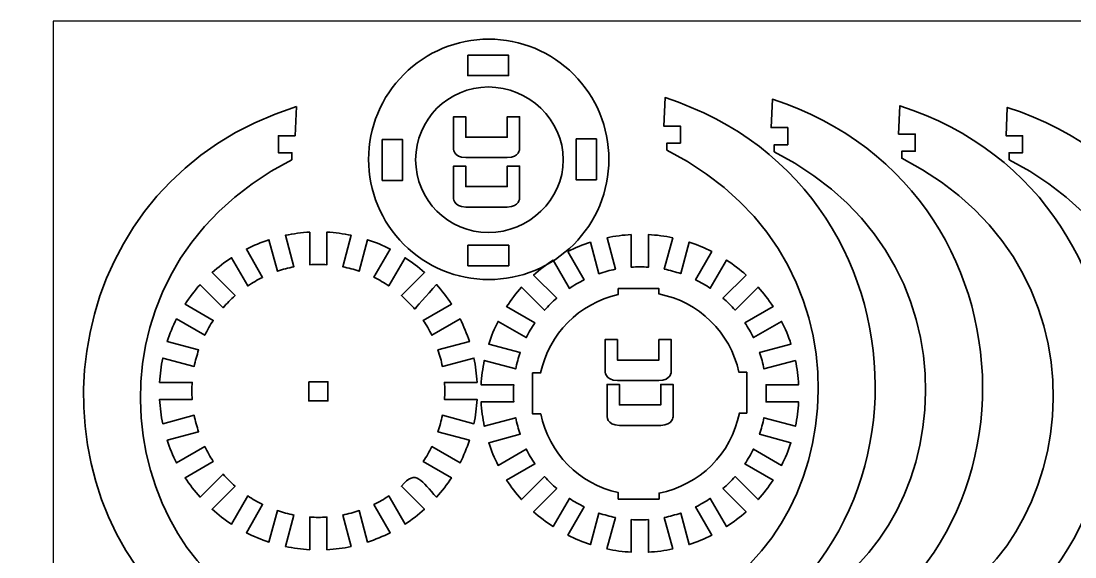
# Model space of a CAD drawing. Header units: millimetres. Extents: x -235 to 259, y -286 to 288.
# Drawn here: x -235.5 to 26.7, y 154.3 to 287.6 of the extents above; entities that cross this region are included whole.
import ezdxf

# ---------------------------------------------------------------- set-up
doc = ezdxf.new("R2010")
doc.units = ezdxf.units.MM
doc.header["$MEASUREMENT"] = 0
doc.layers.add('layer 1', color=7, linetype='Continuous')

msp = doc.modelspace()

# ---------------------------------------------------------------- linework, layer by layer
at = {"layer": 'layer 1', "color": 6, "lineweight": 25}
msp.add_open_spline([(-227.469, 287.5696), (-227.469, 287.5696), (224.6997, 287.5696), (224.6997, 287.5696), (224.6997, 287.5696), (224.6997, 287.5696), (224.6997, 18.4855), (224.6997, 18.4855), (224.6997, 18.4855), (224.6997, 18.4855), (-227.469, 18.4855), (-227.469, 18.4855), (-227.469, 18.4855), (-227.469, 18.4855), (-227.469, 287.5696), (-227.469, 287.5696)], degree=3, knots=[0, 0, 0, 0, 0.2, 0.2, 0.2, 0.2, 0.4, 0.4, 0.4, 0.4, 0.6, 0.6, 0.6, 0.6, 1, 1, 1, 1], dxfattribs=at)
at = {"layer": 'layer 1', "color": 1, "lineweight": 35}
for points, knots in [([(-119.1373, 283.0745), (-127.0625, 283.0745), (-134.6624, 279.927), (-140.2669, 274.3224), (-140.2669, 274.3224), (-145.8712, 268.7182), (-149.0187, 261.1183), (-149.0187, 253.1931), (-149.0187, 253.1931), (-149.0187, 245.268), (-145.8712, 237.6681), (-140.2669, 232.0635), (-140.2669, 232.0635), (-134.6624, 226.4607), (-127.0625, 223.3118), (-119.1373, 223.3118), (-119.1373, 223.3118), (-111.2122, 223.3118), (-103.6123, 226.4607), (-98.008, 232.0635), (-98.008, 232.0635), (-92.4049, 237.6681), (-89.256, 245.268), (-89.256, 253.1931), (-89.256, 253.1931), (-89.256, 261.1183), (-92.4049, 268.7182), (-98.008, 274.3224), (-98.008, 274.3224), (-103.6123, 279.927), (-111.2122, 283.0745), (-119.1373, 283.0745)], [0, 0, 0, 0, 0.11111111, 0.11111111, 0.11111111, 0.11111111, 0.22222222, 0.22222222, 0.22222222, 0.22222222, 0.33333333, 0.33333333, 0.33333333, 0.33333333, 0.44444444, 0.44444444, 0.44444444, 0.44444444, 0.55555556, 0.55555556, 0.55555556, 0.55555556, 0.66666667, 0.66666667, 0.66666667, 0.66666667, 0.77777778, 0.77777778, 0.77777778, 0.77777778, 1, 1, 1, 1]), ([(-124.3616, 279.0849), (-124.3616, 279.0849), (-114.2027, 279.0849), (-114.2027, 279.0849), (-114.2027, 279.0849), (-114.2027, 279.0849), (-114.2027, 274.0042), (-114.2027, 274.0042), (-114.2027, 274.0042), (-114.2027, 274.0042), (-124.3616, 274.0042), (-124.3616, 274.0042), (-124.3616, 274.0042), (-124.3616, 274.0042), (-124.3616, 279.0849), (-124.3616, 279.0849)], [0, 0, 0, 0, 0.2, 0.2, 0.2, 0.2, 0.4, 0.4, 0.4, 0.4, 0.6, 0.6, 0.6, 0.6, 1, 1, 1, 1]), ([(-119.2227, 271.1905), (-109.2292, 271.1905), (-100.5985, 263.0889), (-100.5985, 253.0954), (-100.5985, 253.0954), (-100.5999, 243.103), (-109.2292, 235.0018), (-119.2227, 235.0029), (-119.2227, 235.0029), (-129.2151, 235.0029), (-137.3153, 243.103), (-137.3163, 253.0954), (-137.3163, 253.0954), (-137.3163, 263.0889), (-129.2151, 271.189), (-119.2227, 271.1905)], [0, 0, 0, 0, 0.2, 0.2, 0.2, 0.2, 0.4, 0.4, 0.4, 0.4, 0.6, 0.6, 0.6, 0.6, 1, 1, 1, 1]), ([(-74.8168, 140.529), (-74.8168, 140.529), (-74.8168, 138.787), (-74.8168, 138.787), (-74.8168, 138.787), (-74.8168, 138.787), (-71.4753, 138.787), (-71.4753, 138.787), (-71.4753, 138.787), (-71.4753, 138.787), (-71.4753, 134.5219), (-71.4753, 134.5219), (-71.4753, 134.5219), (-71.4753, 134.5219), (-75.5915, 134.5219), (-75.5915, 134.5219), (-75.5915, 134.5219), (-75.5915, 134.5219), (-78.2179, 130.9267), (-81.8258, 129.6906), (-81.8258, 129.6906), (-81.8258, 129.6906), (-81.8258, 125.6393), (-81.8258, 125.6393), (-81.8258, 125.6393), (-5.5513, 140.9093), (-3.5253, 245.3093), (-75.2634, 268.5309), (-75.2634, 268.5309), (-75.2634, 268.5309), (-75.5915, 261.4683), (-75.5915, 261.4683), (-75.5915, 261.4683), (-75.5915, 261.4683), (-71.4753, 261.4683), (-71.4753, 261.4683), (-71.4753, 261.4683), (-71.4753, 261.4683), (-71.4753, 257.2268), (-71.4753, 257.2268), (-71.4753, 257.2268), (-71.4753, 257.2268), (-74.8168, 257.2268), (-74.8168, 257.2268), (-74.8168, 257.2268), (-74.8168, 257.2268), (-74.8168, 255.4862), (-74.8168, 255.4862), (-74.8168, 255.4862), (-17.7179, 226.448), (-31.9832, 151.706), (-74.8168, 140.529)], [0, 0, 0, 0, 0.07142857, 0.07142857, 0.07142857, 0.07142857, 0.14285714, 0.14285714, 0.14285714, 0.14285714, 0.21428571, 0.21428571, 0.21428571, 0.21428571, 0.28571429, 0.28571429, 0.28571429, 0.28571429, 0.35714286, 0.35714286, 0.35714286, 0.35714286, 0.42857143, 0.42857143, 0.42857143, 0.42857143, 0.5, 0.5, 0.5, 0.5, 0.57142857, 0.57142857, 0.57142857, 0.57142857, 0.64285714, 0.64285714, 0.64285714, 0.64285714, 0.71428571, 0.71428571, 0.71428571, 0.71428571, 0.78571429, 0.78571429, 0.78571429, 0.78571429, 0.85714286, 0.85714286, 0.85714286, 0.85714286, 1, 1, 1, 1]), ([(-48.1161, 140.1321), (-48.1161, 140.1321), (-48.1161, 138.3915), (-48.1161, 138.3915), (-48.1161, 138.3915), (-48.1161, 138.3915), (-44.7742, 138.3915), (-44.7742, 138.3915), (-44.7742, 138.3915), (-44.7742, 138.3915), (-44.7742, 134.1264), (-44.7742, 134.1264), (-44.7742, 134.1264), (-44.7742, 134.1264), (-48.8904, 134.1264), (-48.8904, 134.1264), (-48.8904, 134.1264), (-48.8904, 134.1264), (-51.5172, 130.5313), (-55.1247, 129.2951), (-55.1247, 129.2951), (-55.1247, 129.2951), (-55.1247, 125.2424), (-55.1247, 125.2424), (-55.1247, 125.2424), (21.1497, 140.5138), (23.1754, 244.9138), (-48.5613, 268.1351), (-48.5613, 268.1351), (-48.5613, 268.1351), (-48.8904, 261.0728), (-48.8904, 261.0728), (-48.8904, 261.0728), (-48.8904, 261.0728), (-44.7742, 261.0728), (-44.7742, 261.0728), (-44.7742, 261.0728), (-44.7742, 261.0728), (-44.7742, 256.831), (-44.7742, 256.831), (-44.7742, 256.831), (-44.7742, 256.831), (-48.1161, 256.831), (-48.1161, 256.831), (-48.1161, 256.831), (-48.1161, 256.831), (-48.1161, 255.0893), (-48.1161, 255.0893), (-48.1161, 255.0893), (8.9831, 226.0511), (-5.2825, 151.3106), (-48.1161, 140.1321)], [0, 0, 0, 0, 0.07142857, 0.07142857, 0.07142857, 0.07142857, 0.14285714, 0.14285714, 0.14285714, 0.14285714, 0.21428571, 0.21428571, 0.21428571, 0.21428571, 0.28571429, 0.28571429, 0.28571429, 0.28571429, 0.35714286, 0.35714286, 0.35714286, 0.35714286, 0.42857143, 0.42857143, 0.42857143, 0.42857143, 0.5, 0.5, 0.5, 0.5, 0.57142857, 0.57142857, 0.57142857, 0.57142857, 0.64285714, 0.64285714, 0.64285714, 0.64285714, 0.71428571, 0.71428571, 0.71428571, 0.71428571, 0.78571429, 0.78571429, 0.78571429, 0.78571429, 0.85714286, 0.85714286, 0.85714286, 0.85714286, 1, 1, 1, 1]), ([(-166.9761, 266.3384), (-225.2366, 248.0158), (-235.4686, 176.4901), (-197.4236, 141.2331), (-197.4236, 141.2331), (-197.4236, 141.2331), (-175.3888, 115.928), (-175.3888, 115.928), (-175.3888, 115.928), (-175.3888, 115.928), (-163.1795, 116.1016), (-163.1795, 116.1016), (-163.1795, 116.1016), (-163.1795, 116.1016), (-163.0624, 111.4509), (-163.0624, 111.4509), (-163.0624, 111.4509), (-163.0624, 111.4509), (-171.4931, 111.3338), (-171.4931, 111.3338), (-171.4931, 111.3338), (-171.4931, 111.3338), (-169.4579, 108.834), (-169.4579, 108.834), (-169.4579, 108.834), (-169.4579, 108.834), (-166.3587, 106.3466), (-171.4352, 104.0659), (-171.4352, 104.0659), (-175.0487, 102.4427), (-176.7406, 102.484), (-177.0165, 102.3214), (-177.0165, 102.3214), (-177.0165, 102.3214), (-185.0436, 100.5229), (-183.4131, 94.0064), (-183.4131, 94.0064), (-180.6628, 95.0662), (-173.0559, 98.299), (-168.3347, 100.2971), (-168.3347, 100.2971), (-168.3347, 100.2971), (-167.0325, 97.2763), (-167.0325, 97.2763), (-167.0325, 97.2763), (-167.0325, 97.2763), (-166.7845, 95.7675), (-166.7845, 95.7675), (-166.7845, 95.7675), (-166.7845, 95.7675), (-176.4912, 91.785), (-176.4912, 91.785), (-176.4912, 91.785), (-180.8667, 89.6214), (-186.9052, 87.3435), (-191.884, 85.3164), (-191.884, 85.3164), (-191.884, 85.3164), (-202.8751, 82.508), (-202.8751, 76.7669), (-202.8751, 76.7669), (-202.8751, 71.0261), (-202.9979, 61.0118), (-202.9979, 61.0118), (-202.9979, 61.0118), (-202.9979, 61.0118), (-207.639, 61.1332), (-207.639, 61.1332), (-207.639, 61.1332), (-207.639, 61.1332), (-207.8832, 72.0044), (-207.8832, 72.0044), (-207.8832, 72.0044), (-207.8832, 72.0044), (-213.1346, 70.7823), (-212.8908, 67.3618), (-212.8908, 67.3618), (-212.6471, 63.943), (-211.6699, 60.2787), (-215.4555, 53.1943), (-215.4555, 53.1943), (-215.5561, 53.0069), (-215.6443, 52.8291), (-215.7282, 52.6527), (-215.7282, 52.6527), (-215.7282, 52.6527), (-218.2651, 49.1634), (-218.2651, 49.1634), (-218.2651, 49.1634), (-218.2651, 49.1634), (-219.7301, 47.2108), (-219.7301, 47.2108), (-219.7301, 47.2108), (-219.7301, 47.2108), (-220.9525, 41.47), (-219.1195, 37.683), (-219.1195, 37.683), (-217.2882, 33.8963), (-215.4555, 33.8963), (-215.4555, 33.8963), (-215.4555, 33.8963), (-215.4555, 33.8963), (-212.7681, 34.3856), (-212.6471, 37.562), (-212.6471, 37.562), (-212.5243, 40.737), (-212.5243, 44.8888), (-209.2265, 45.6219), (-209.2265, 45.6219), (-205.9291, 46.355), (-202.9979, 46.5991), (-201.5317, 41.7138), (-201.5317, 41.7138), (-200.0667, 36.8289), (-205.9291, 34.508), (-205.9291, 34.508), (-205.9291, 34.508), (-205.9291, 34.508), (-211.0582, 33.0418), (-209.5931, 30.4775), (-209.5931, 30.4775), (-208.1269, 27.9128), (-203.3644, 28.4007), (-203.3644, 28.4007), (-203.3644, 28.4007), (-203.3644, 28.4007), (-195.7921, 28.4007), (-191.5174, 35.8517), (-191.5174, 35.8517), (-187.2428, 43.3013), (-186.1432, 45.3781), (-186.1432, 45.3781), (-186.1432, 45.3781), (-186.1432, 45.3781), (-198.3567, 50.3858), (-198.3567, 50.3858), (-198.3567, 50.3858), (-198.3567, 50.3858), (-196.4027, 54.7818), (-196.4027, 54.7818), (-196.4027, 54.7818), (-196.4027, 54.7818), (-178.9374, 47.5759), (-178.9374, 47.5759), (-178.9374, 47.5759), (-178.9374, 47.5759), (-159.5166, 67.7283), (-159.5166, 67.7283), (-159.5166, 67.7283), (-159.5166, 67.7283), (-156.2192, 64.5533), (-156.2192, 64.5533), (-156.2192, 64.5533), (-156.2192, 64.5533), (-173.9297, 45.7446), (-173.9297, 45.7446), (-173.9297, 45.7446), (-173.9297, 45.7446), (-170.8757, 43.6678), (-165.135, 47.5759), (-165.135, 47.5759), (-159.3953, 51.4854), (-138.7539, 73.836), (-136.4333, 78.4771), (-136.4333, 78.4771), (-134.1124, 83.1183), (-137.7767, 84.9513), (-137.7767, 84.9513), (-137.7767, 84.9513), (-137.7767, 84.9513), (-143.7616, 88.8594), (-143.7616, 88.8594), (-143.7616, 88.8594), (-143.7616, 88.8594), (-138.9977, 96.0652), (-138.9977, 96.0652), (-138.9977, 96.0652), (-138.9977, 96.0652), (-133.3617, 126.5061), (-137.6197, 133.3891), (-137.6197, 133.3891), (-137.6197, 133.3891), (-137.6197, 137.3554), (-137.6197, 137.3554), (-137.6197, 137.3554), (-137.6197, 137.3554), (-139.8644, 137.3554), (-139.8644, 137.3554), (-139.8644, 137.3554), (-142.4468, 137.3691), (-142.3766, 134.7674), (-142.3766, 134.7674), (-142.3766, 134.7674), (-142.3766, 134.7674), (-142.3713, 132.0401), (-142.3713, 132.0401), (-142.3713, 132.0401), (-142.3713, 132.0401), (-167.3356, 132.1117), (-167.3356, 132.1117), (-167.3356, 132.1117), (-167.3356, 132.1117), (-171.4451, 132.1117), (-171.4451, 132.1117), (-171.4451, 132.1117), (-171.4451, 132.1117), (-171.4451, 136.3768), (-171.4451, 136.3768), (-171.4451, 136.3768), (-171.4451, 136.3768), (-168.1032, 136.3768), (-168.1032, 136.3768), (-168.1032, 136.3768), (-168.1032, 136.3768), (-168.1032, 138.1174), (-168.1032, 138.1174), (-168.1032, 138.1174), (-210.9368, 149.2959), (-225.2021, 224.0368), (-168.1032, 253.0746), (-168.1032, 253.0746), (-168.1032, 253.0746), (-168.1032, 254.8166), (-168.1032, 254.8166), (-168.1032, 254.8166), (-168.1032, 254.8166), (-171.4451, 254.8166), (-171.4451, 254.8166), (-171.4451, 254.8166), (-171.4451, 254.8166), (-171.4451, 259.0581), (-171.4451, 259.0581), (-171.4451, 259.0581), (-171.4451, 259.0581), (-167.3289, 259.0581), (-167.3289, 259.0581), (-167.3289, 259.0581), (-167.3289, 259.0581), (-166.9761, 266.3384), (-166.9761, 266.3384)], [0, 0, 0, 0, 0.01639344, 0.01639344, 0.01639344, 0.01639344, 0.03278689, 0.03278689, 0.03278689, 0.03278689, 0.04918033, 0.04918033, 0.04918033, 0.04918033, 0.06557377, 0.06557377, 0.06557377, 0.06557377, 0.08196721, 0.08196721, 0.08196721, 0.08196721, 0.09836066, 0.09836066, 0.09836066, 0.09836066, 0.1147541, 0.1147541, 0.1147541, 0.1147541, 0.13114754, 0.13114754, 0.13114754, 0.13114754, 0.14754098, 0.14754098, 0.14754098, 0.14754098, 0.16393443, 0.16393443, 0.16393443, 0.16393443, 0.18032787, 0.18032787, 0.18032787, 0.18032787, 0.19672131, 0.19672131, 0.19672131, 0.19672131, 0.21311475, 0.21311475, 0.21311475, 0.21311475, 0.2295082, 0.2295082, 0.2295082, 0.2295082, 0.24590164, 0.24590164, 0.24590164, 0.24590164, 0.26229508, 0.26229508, 0.26229508, 0.26229508, 0.27868852, 0.27868852, 0.27868852, 0.27868852, 0.29508197, 0.29508197, 0.29508197, 0.29508197, 0.31147541, 0.31147541, 0.31147541, 0.31147541, 0.32786885, 0.32786885, 0.32786885, 0.32786885, 0.3442623, 0.3442623, 0.3442623, 0.3442623, 0.36065574, 0.36065574, 0.36065574, 0.36065574, 0.37704918, 0.37704918, 0.37704918, 0.37704918, 0.39344262, 0.39344262, 0.39344262, 0.39344262, 0.40983607, 0.40983607, 0.40983607, 0.40983607, 0.42622951, 0.42622951, 0.42622951, 0.42622951, 0.44262295, 0.44262295, 0.44262295, 0.44262295, 0.45901639, 0.45901639, 0.45901639, 0.45901639, 0.47540984, 0.47540984, 0.47540984, 0.47540984, 0.49180328, 0.49180328, 0.49180328, 0.49180328, 0.50819672, 0.50819672, 0.50819672, 0.50819672, 0.52459016, 0.52459016, 0.52459016, 0.52459016, 0.54098361, 0.54098361, 0.54098361, 0.54098361, 0.55737705, 0.55737705, 0.55737705, 0.55737705, 0.57377049, 0.57377049, 0.57377049, 0.57377049, 0.59016393, 0.59016393, 0.59016393, 0.59016393, 0.60655738, 0.60655738, 0.60655738, 0.60655738, 0.62295082, 0.62295082, 0.62295082, 0.62295082, 0.63934426, 0.63934426, 0.63934426, 0.63934426, 0.6557377, 0.6557377, 0.6557377, 0.6557377, 0.67213115, 0.67213115, 0.67213115, 0.67213115, 0.68852459, 0.68852459, 0.68852459, 0.68852459, 0.70491803, 0.70491803, 0.70491803, 0.70491803, 0.72131148, 0.72131148, 0.72131148, 0.72131148, 0.73770492, 0.73770492, 0.73770492, 0.73770492, 0.75409836, 0.75409836, 0.75409836, 0.75409836, 0.7704918, 0.7704918, 0.7704918, 0.7704918, 0.78688525, 0.78688525, 0.78688525, 0.78688525, 0.80327869, 0.80327869, 0.80327869, 0.80327869, 0.81967213, 0.81967213, 0.81967213, 0.81967213, 0.83606557, 0.83606557, 0.83606557, 0.83606557, 0.85245902, 0.85245902, 0.85245902, 0.85245902, 0.86885246, 0.86885246, 0.86885246, 0.86885246, 0.8852459, 0.8852459, 0.8852459, 0.8852459, 0.90163934, 0.90163934, 0.90163934, 0.90163934, 0.91803279, 0.91803279, 0.91803279, 0.91803279, 0.93442623, 0.93442623, 0.93442623, 0.93442623, 0.95081967, 0.95081967, 0.95081967, 0.95081967, 0.96721311, 0.96721311, 0.96721311, 0.96721311, 1, 1, 1, 1]), ([(-16.3922, 138.5196), (-16.3922, 138.5196), (-16.3922, 136.7779), (-16.3922, 136.7779), (-16.3922, 136.7779), (-16.3922, 136.7779), (-13.0518, 136.7779), (-13.0518, 136.7779), (-13.0518, 136.7779), (-13.0518, 136.7779), (-13.0518, 132.5128), (-13.0518, 132.5128), (-13.0518, 132.5128), (-13.0518, 132.5128), (-17.168, 132.5128), (-17.168, 132.5128), (-17.168, 132.5128), (-17.168, 132.5128), (-19.7947, 128.9177), (-23.4022, 127.6815), (-23.4022, 127.6815), (-23.4022, 127.6815), (-23.4022, 123.6299), (-23.4022, 123.6299), (-23.4022, 123.6299), (52.8736, 138.8999), (54.8978, 243.3002), (-16.8388, 266.5229), (-16.8388, 266.5229), (-16.8388, 266.5229), (-17.168, 259.4592), (-17.168, 259.4592), (-17.168, 259.4592), (-17.168, 259.4592), (-13.0518, 259.4592), (-13.0518, 259.4592), (-13.0518, 259.4592), (-13.0518, 259.4592), (-13.0518, 255.2174), (-13.0518, 255.2174), (-13.0518, 255.2174), (-13.0518, 255.2174), (-16.3922, 255.2174), (-16.3922, 255.2174), (-16.3922, 255.2174), (-16.3922, 255.2174), (-16.3922, 253.4771), (-16.3922, 253.4771), (-16.3922, 253.4771), (40.7052, 224.4389), (26.44, 149.6984), (-16.3922, 138.5196)], [0, 0, 0, 0, 0.07142857, 0.07142857, 0.07142857, 0.07142857, 0.14285714, 0.14285714, 0.14285714, 0.14285714, 0.21428571, 0.21428571, 0.21428571, 0.21428571, 0.28571429, 0.28571429, 0.28571429, 0.28571429, 0.35714286, 0.35714286, 0.35714286, 0.35714286, 0.42857143, 0.42857143, 0.42857143, 0.42857143, 0.5, 0.5, 0.5, 0.5, 0.57142857, 0.57142857, 0.57142857, 0.57142857, 0.64285714, 0.64285714, 0.64285714, 0.64285714, 0.71428571, 0.71428571, 0.71428571, 0.71428571, 0.78571429, 0.78571429, 0.78571429, 0.78571429, 0.85714286, 0.85714286, 0.85714286, 0.85714286, 1, 1, 1, 1]), ([(10.3085, 138.1227), (10.3085, 138.1227), (10.3085, 136.3824), (10.3085, 136.3824), (10.3085, 136.3824), (10.3085, 136.3824), (13.6504, 136.3824), (13.6504, 136.3824), (13.6504, 136.3824), (13.6504, 136.3824), (13.6504, 132.1173), (13.6504, 132.1173), (13.6504, 132.1173), (13.6504, 132.1173), (9.5341, 132.1173), (9.5341, 132.1173), (9.5341, 132.1173), (9.5341, 132.1173), (6.9077, 128.5222), (3.2984, 127.2861), (3.2984, 127.2861), (3.2984, 127.2861), (3.2984, 123.233), (3.2984, 123.233), (3.2984, 123.233), (79.5743, 138.5044), (81.5985, 242.9047), (9.8622, 266.126), (9.8622, 266.126), (9.8622, 266.126), (9.5341, 259.0637), (9.5341, 259.0637), (9.5341, 259.0637), (9.5341, 259.0637), (13.6504, 259.0637), (13.6504, 259.0637), (13.6504, 259.0637), (13.6504, 259.0637), (13.6504, 254.8219), (13.6504, 254.8219), (13.6504, 254.8219), (13.6504, 254.8219), (10.3085, 254.8219), (10.3085, 254.8219), (10.3085, 254.8219), (10.3085, 254.8219), (10.3085, 253.0803), (10.3085, 253.0803), (10.3085, 253.0803), (67.4077, 224.0421), (53.1407, 149.3015), (10.3085, 138.1227)], [0, 0, 0, 0, 0.07142857, 0.07142857, 0.07142857, 0.07142857, 0.14285714, 0.14285714, 0.14285714, 0.14285714, 0.21428571, 0.21428571, 0.21428571, 0.21428571, 0.28571429, 0.28571429, 0.28571429, 0.28571429, 0.35714286, 0.35714286, 0.35714286, 0.35714286, 0.42857143, 0.42857143, 0.42857143, 0.42857143, 0.5, 0.5, 0.5, 0.5, 0.57142857, 0.57142857, 0.57142857, 0.57142857, 0.64285714, 0.64285714, 0.64285714, 0.64285714, 0.71428571, 0.71428571, 0.71428571, 0.71428571, 0.78571429, 0.78571429, 0.78571429, 0.78571429, 0.85714286, 0.85714286, 0.85714286, 0.85714286, 1, 1, 1, 1]), ([(-124.8357, 253.6161), (-124.8357, 253.6161), (-114.5251, 253.6161), (-114.5251, 253.6161), (-114.5251, 253.6161), (-111.4506, 253.6299), (-111.4686, 255.8266), (-111.4686, 255.8266), (-111.4686, 255.8266), (-111.4686, 255.8266), (-111.4686, 263.7765), (-111.4686, 263.7765), (-111.4686, 263.7765), (-111.4686, 263.7765), (-114.5251, 263.7765), (-114.5251, 263.7765), (-114.5251, 263.7765), (-114.5251, 263.7765), (-114.5251, 258.6972), (-114.5251, 258.6972), (-114.5251, 258.6972), (-114.5251, 258.6972), (-124.8357, 258.6972), (-124.8357, 258.6972), (-124.8357, 258.6972), (-124.8357, 258.6972), (-124.8357, 263.7765), (-124.8357, 263.7765), (-124.8357, 263.7765), (-124.8357, 263.7765), (-127.8922, 263.7765), (-127.8922, 263.7765), (-127.8922, 263.7765), (-127.8922, 263.7765), (-127.8922, 256.0775), (-127.8922, 256.0775), (-127.8922, 256.0775), (-127.8922, 256.0775), (-128.0739, 253.6161), (-124.8357, 253.6161)], [0, 0, 0, 0, 0.09090909, 0.09090909, 0.09090909, 0.09090909, 0.18181818, 0.18181818, 0.18181818, 0.18181818, 0.27272727, 0.27272727, 0.27272727, 0.27272727, 0.36363636, 0.36363636, 0.36363636, 0.36363636, 0.45454545, 0.45454545, 0.45454545, 0.45454545, 0.54545455, 0.54545455, 0.54545455, 0.54545455, 0.63636364, 0.63636364, 0.63636364, 0.63636364, 0.72727273, 0.72727273, 0.72727273, 0.72727273, 0.81818182, 0.81818182, 0.81818182, 0.81818182, 1, 1, 1, 1]), ([(-145.6398, 258.1003), (-145.6398, 258.1003), (-140.5605, 258.1003), (-140.5605, 258.1003), (-140.5605, 258.1003), (-140.5605, 258.1003), (-140.5605, 247.9413), (-140.5605, 247.9413), (-140.5605, 247.9413), (-140.5605, 247.9413), (-145.6398, 247.9413), (-145.6398, 247.9413), (-145.6398, 247.9413), (-145.6398, 247.9413), (-145.6398, 258.1003), (-145.6398, 258.1003)], [0, 0, 0, 0, 0.2, 0.2, 0.2, 0.2, 0.4, 0.4, 0.4, 0.4, 0.6, 0.6, 0.6, 0.6, 1, 1, 1, 1]), ([(-97.414, 258.2851), (-97.414, 258.2851), (-92.3347, 258.2851), (-92.3347, 258.2851), (-92.3347, 258.2851), (-92.3347, 258.2851), (-92.3347, 248.1248), (-92.3347, 248.1248), (-92.3347, 248.1248), (-92.3347, 248.1248), (-97.414, 248.1248), (-97.414, 248.1248), (-97.414, 248.1248), (-97.414, 248.1248), (-97.414, 258.2851), (-97.414, 258.2851)], [0, 0, 0, 0, 0.2, 0.2, 0.2, 0.2, 0.4, 0.4, 0.4, 0.4, 0.6, 0.6, 0.6, 0.6, 1, 1, 1, 1]), ([(-124.8357, 241.3391), (-124.8357, 241.3391), (-114.5251, 241.3391), (-114.5251, 241.3391), (-114.5251, 241.3391), (-111.4506, 241.3529), (-111.4686, 243.5496), (-111.4686, 243.5496), (-111.4686, 243.5496), (-111.4686, 243.5496), (-111.4686, 251.4995), (-111.4686, 251.4995), (-111.4686, 251.4995), (-111.4686, 251.4995), (-114.5251, 251.4995), (-114.5251, 251.4995), (-114.5251, 251.4995), (-114.5251, 251.4995), (-114.5251, 246.4202), (-114.5251, 246.4202), (-114.5251, 246.4202), (-114.5251, 246.4202), (-124.8357, 246.4202), (-124.8357, 246.4202), (-124.8357, 246.4202), (-124.8357, 246.4202), (-124.8357, 251.4995), (-124.8357, 251.4995), (-124.8357, 251.4995), (-124.8357, 251.4995), (-127.8922, 251.4995), (-127.8922, 251.4995), (-127.8922, 251.4995), (-127.8922, 251.4995), (-127.8922, 243.8004), (-127.8922, 243.8004), (-127.8922, 243.8004), (-127.8922, 243.8004), (-128.0739, 241.3391), (-124.8357, 241.3391)], [0, 0, 0, 0, 0.09090909, 0.09090909, 0.09090909, 0.09090909, 0.18181818, 0.18181818, 0.18181818, 0.18181818, 0.27272727, 0.27272727, 0.27272727, 0.27272727, 0.36363636, 0.36363636, 0.36363636, 0.36363636, 0.45454545, 0.45454545, 0.45454545, 0.45454545, 0.54545455, 0.54545455, 0.54545455, 0.54545455, 0.63636364, 0.63636364, 0.63636364, 0.63636364, 0.72727273, 0.72727273, 0.72727273, 0.72727273, 0.81818182, 0.81818182, 0.81818182, 0.81818182, 1, 1, 1, 1]), ([(-163.6565, 235.1024), (-165.7149, 234.9919), (-167.7367, 234.7231), (-169.7003, 234.3125), (-169.7003, 234.3125), (-169.7003, 234.3125), (-167.6044, 226.4798), (-167.6044, 226.4798), (-167.6044, 226.4798), (-169.0099, 226.2056), (-170.3797, 225.8321), (-171.7054, 225.3787), (-171.7054, 225.3787), (-171.7054, 225.3787), (-173.8055, 233.2076), (-173.8055, 233.2076), (-173.8055, 233.2076), (-175.7543, 232.5708), (-177.6339, 231.7866), (-179.4334, 230.8704), (-179.4334, 230.8704), (-179.4334, 230.8704), (-175.3849, 223.8576), (-175.3849, 223.8576), (-175.3849, 223.8576), (-176.6651, 223.2317), (-177.8914, 222.5209), (-179.0654, 221.731), (-179.0654, 221.731), (-179.0654, 221.731), (-183.1129, 228.7439), (-183.1129, 228.7439), (-183.1129, 228.7439), (-184.8189, 227.6277), (-186.4406, 226.3902), (-187.9512, 225.0369), (-187.9512, 225.0369), (-187.9512, 225.0369), (-182.2186, 219.3043), (-182.2186, 219.3043), (-182.2186, 219.3043), (-183.2864, 218.3729), (-184.2869, 217.3668), (-185.2239, 216.2989), (-185.2239, 216.2989), (-185.2239, 216.2989), (-190.9565, 222.0316), (-190.9565, 222.0316), (-190.9565, 222.0316), (-192.3154, 220.5213), (-193.5516, 218.9049), (-194.6621, 217.1989), (-194.6621, 217.1989), (-194.6621, 217.1989), (-187.6506, 213.1515), (-187.6506, 213.1515), (-187.6506, 213.1515), (-188.4402, 211.9774), (-189.1457, 210.7508), (-189.7782, 209.4706), (-189.7782, 209.4706), (-189.7782, 209.4706), (-196.7897, 213.5194), (-196.7897, 213.5194), (-196.7897, 213.5194), (-197.7062, 211.7195), (-198.4904, 209.8399), (-199.1269, 207.8915), (-199.1269, 207.8915), (-199.1269, 207.8915), (-191.2998, 205.7967), (-191.2998, 205.7967), (-191.2998, 205.7967), (-191.7517, 204.4657), (-192.1253, 203.0959), (-192.3994, 201.6957), (-192.3994, 201.6957), (-192.3994, 201.6957), (-200.2268, 203.7905), (-200.2268, 203.7905), (-200.2268, 203.7905), (-200.6375, 201.828), (-200.9059, 199.8066), (-201.0163, 197.7478), (-201.0163, 197.7478), (-201.0163, 197.7478), (-192.9092, 197.7478), (-192.9092, 197.7478), (-192.9092, 197.7478), (-192.9575, 197.0422), (-192.9892, 196.3381), (-192.9892, 195.6216), (-192.9892, 195.6216), (-192.9892, 194.9061), (-192.9575, 194.1992), (-192.9092, 193.4993), (-192.9092, 193.4993), (-192.9092, 193.4993), (-201.0163, 193.4993), (-201.0163, 193.4993), (-201.0163, 193.4993), (-200.9059, 191.4419), (-200.6375, 189.4205), (-200.2268, 187.4565), (-200.2268, 187.4565), (-200.2268, 187.4565), (-192.3994, 189.5513), (-192.3994, 189.5513), (-192.3994, 189.5513), (-192.1253, 188.1455), (-191.7517, 186.7771), (-191.2998, 185.4517), (-191.2998, 185.4517), (-191.2998, 185.4517), (-199.1269, 183.3555), (-199.1269, 183.3555), (-199.1269, 183.3555), (-198.4904, 181.4085), (-197.7062, 179.5286), (-196.7897, 177.7234), (-196.7897, 177.7234), (-196.7897, 177.7234), (-189.7782, 181.7708), (-189.7782, 181.7708), (-189.7782, 181.7708), (-189.1514, 180.492), (-188.4402, 179.2654), (-187.6506, 178.0913), (-187.6506, 178.0913), (-187.6506, 178.0913), (-194.6621, 174.0443), (-194.6621, 174.0443), (-194.6621, 174.0443), (-193.5473, 172.3382), (-192.3098, 170.7162), (-190.9565, 169.2059), (-190.9565, 169.2059), (-190.9565, 169.2059), (-185.2239, 174.9386), (-185.2239, 174.9386), (-185.2239, 174.9386), (-184.2926, 173.8704), (-183.2864, 172.8699), (-182.2186, 171.9329), (-182.2186, 171.9329), (-182.2186, 171.9329), (-187.9512, 166.2003), (-187.9512, 166.2003), (-187.9512, 166.2003), (-186.4406, 164.8417), (-184.8242, 163.6042), (-183.1129, 162.4933), (-183.1129, 162.4933), (-183.1129, 162.4933), (-179.0654, 169.5061), (-179.0654, 169.5061), (-179.0654, 169.5061), (-177.8914, 168.7166), (-176.6651, 168.0111), (-175.3849, 167.3785), (-175.3849, 167.3785), (-175.3849, 167.3785), (-179.4334, 160.3671), (-179.4334, 160.3671), (-179.4334, 160.3671), (-177.6339, 159.452), (-175.7543, 158.6667), (-173.8055, 158.0299), (-173.8055, 158.0299), (-173.8055, 158.0299), (-171.7111, 165.8574), (-171.7111, 165.8574), (-171.7111, 165.8574), (-170.3797, 165.4051), (-169.0099, 165.0305), (-167.6044, 164.7574), (-167.6044, 164.7574), (-167.6044, 164.7574), (-169.7059, 156.9303), (-169.7059, 156.9303), (-169.7059, 156.9303), (-167.7423, 156.5197), (-165.7206, 156.2509), (-163.6618, 156.1408), (-163.6618, 156.1408), (-163.6618, 156.1408), (-163.6618, 164.2462), (-163.6618, 164.2462), (-163.6618, 164.2462), (-162.9562, 164.1993), (-162.2521, 164.1676), (-161.5356, 164.1676), (-161.5356, 164.1676), (-160.8191, 164.1676), (-160.1135, 164.1993), (-159.409, 164.2462), (-159.409, 164.2462), (-159.409, 164.2462), (-159.409, 156.1352), (-159.409, 156.1352), (-159.409, 156.1352), (-157.3449, 156.2452), (-155.3288, 156.514), (-153.3652, 156.9247), (-153.3652, 156.9247), (-153.3652, 156.9247), (-155.4653, 164.7521), (-155.4653, 164.7521), (-155.4653, 164.7521), (-154.0595, 165.0262), (-152.6914, 165.3998), (-151.36, 165.8517), (-151.36, 165.8517), (-151.36, 165.8517), (-149.2642, 158.0243), (-149.2642, 158.0243), (-149.2642, 158.0243), (-147.3169, 158.6611), (-145.4373, 159.4453), (-143.6374, 160.3614), (-143.6374, 160.3614), (-143.6374, 160.3614), (-147.6848, 167.3729), (-147.6848, 167.3729), (-147.6848, 167.3729), (-146.406, 168.0001), (-145.1797, 168.711), (-144.0053, 169.5009), (-144.0053, 169.5009), (-144.0053, 169.5009), (-139.9583, 162.4894), (-139.9583, 162.4894), (-139.9583, 162.4894), (-138.2522, 163.6042), (-136.6302, 164.8417), (-135.1199, 166.2003), (-135.1199, 166.2003), (-135.1199, 166.2003), (-140.8526, 171.9329), (-140.8526, 171.9329), (-140.8526, 171.9329), (-137.129, 176.4707), (-135.8558, 172.9471), (-132.1143, 169.2059), (-132.1143, 169.2059), (-130.7557, 170.7162), (-129.5182, 172.3326), (-128.4034, 174.0443), (-128.4034, 174.0443), (-128.4034, 174.0443), (-135.4148, 178.0913), (-135.4148, 178.0913), (-135.4148, 178.0913), (-134.6253, 179.2654), (-133.9198, 180.492), (-133.2872, 181.7708), (-133.2872, 181.7708), (-133.2872, 181.7708), (-126.2758, 177.7234), (-126.2758, 177.7234), (-126.2758, 177.7234), (-125.3607, 179.5233), (-124.5764, 181.4029), (-123.9386, 183.3555), (-123.9386, 183.3555), (-123.9386, 183.3555), (-131.7657, 185.4517), (-131.7657, 185.4517), (-131.7657, 185.4517), (-131.3138, 186.7827), (-130.9402, 188.1512), (-130.6661, 189.5566), (-130.6661, 189.5566), (-130.6661, 189.5566), (-122.8277, 187.4509), (-122.8277, 187.4509), (-122.8277, 187.4509), (-122.4171, 189.4148), (-122.1483, 191.4362), (-122.0382, 193.495), (-122.0382, 193.495), (-122.0382, 193.495), (-130.1507, 193.495), (-130.1507, 193.495), (-130.1507, 193.495), (-130.1024, 194.1953), (-130.0706, 194.9047), (-130.0706, 195.6159), (-130.0706, 195.6159), (-130.0706, 196.3324), (-130.1024, 197.038), (-130.1507, 197.7421), (-130.1507, 197.7421), (-130.1507, 197.7421), (-122.0439, 197.7421), (-122.0439, 197.7421), (-122.0439, 197.7421), (-122.1539, 199.8009), (-122.4227, 201.8227), (-122.8334, 203.7863), (-122.8334, 203.7863), (-122.8334, 203.7863), (-130.6605, 201.6904), (-130.6605, 201.6904), (-130.6605, 201.6904), (-130.9349, 203.0959), (-131.3082, 204.4657), (-131.7615, 205.7967), (-131.7615, 205.7967), (-131.7615, 205.7967), (-123.9344, 207.8915), (-123.9344, 207.8915), (-123.9344, 207.8915), (-124.5712, 209.8399), (-125.355, 211.7195), (-126.2701, 213.5194), (-126.2701, 213.5194), (-126.2701, 213.5194), (-133.283, 209.4706), (-133.283, 209.4706), (-133.283, 209.4706), (-133.9085, 210.7508), (-134.6197, 211.9774), (-135.4092, 213.1515), (-135.4092, 213.1515), (-135.4092, 213.1515), (-128.3977, 217.1989), (-128.3977, 217.1989), (-128.3977, 217.1989), (-129.5139, 218.9049), (-130.7501, 220.5266), (-132.109, 222.0372), (-132.109, 222.0372), (-134.4902, 219.5223), (-137.5107, 215.9793), (-137.5107, 215.9793), (-137.5107, 215.9793), (-137.5107, 215.9793), (-139.0171, 217.7058), (-140.8469, 219.3099), (-140.8469, 219.3099), (-140.8469, 219.3099), (-135.1143, 225.0425), (-135.1143, 225.0425), (-135.1143, 225.0425), (-136.6249, 226.4014), (-138.2413, 227.6376), (-139.9526, 228.7481), (-139.9526, 228.7481), (-139.9526, 228.7481), (-144.0015, 221.7367), (-144.0015, 221.7367), (-144.0015, 221.7367), (-145.1741, 222.5262), (-146.4003, 223.2317), (-147.6806, 223.8643), (-147.6806, 223.8643), (-147.6806, 223.8643), (-143.6321, 230.8757), (-143.6321, 230.8757), (-143.6321, 230.8757), (-145.433, 231.7908), (-147.3116, 232.5765), (-149.26, 233.2129), (-149.26, 233.2129), (-149.26, 233.2129), (-151.3544, 225.3858), (-151.3544, 225.3858), (-151.3544, 225.3858), (-152.6872, 225.8377), (-154.0556, 226.2113), (-155.4611, 226.4854), (-155.4611, 226.4854), (-155.4611, 226.4854), (-153.361, 234.3125), (-153.361, 234.3125), (-153.361, 234.3125), (-155.3231, 234.7231), (-157.3449, 234.9919), (-159.4037, 235.1024), (-159.4037, 235.1024), (-159.4037, 235.1024), (-159.4037, 226.9952), (-159.4037, 226.9952), (-159.4037, 226.9952), (-160.1036, 227.0435), (-160.8148, 227.0752), (-161.5299, 227.0752), (-161.5299, 227.0752), (-162.2464, 227.0752), (-162.9509, 227.0435), (-163.6565, 226.9952), (-163.6565, 226.9952), (-163.6565, 226.9952), (-163.6565, 235.1024), (-163.6565, 235.1024)], [0, 0, 0, 0, 0.01, 0.01, 0.01, 0.01, 0.02, 0.02, 0.02, 0.02, 0.03, 0.03, 0.03, 0.03, 0.04, 0.04, 0.04, 0.04, 0.05, 0.05, 0.05, 0.05, 0.06, 0.06, 0.06, 0.06, 0.07, 0.07, 0.07, 0.07, 0.08, 0.08, 0.08, 0.08, 0.09, 0.09, 0.09, 0.09, 0.1, 0.1, 0.1, 0.1, 0.11, 0.11, 0.11, 0.11, 0.12, 0.12, 0.12, 0.12, 0.13, 0.13, 0.13, 0.13, 0.14, 0.14, 0.14, 0.14, 0.15, 0.15, 0.15, 0.15, 0.16, 0.16, 0.16, 0.16, 0.17, 0.17, 0.17, 0.17, 0.18, 0.18, 0.18, 0.18, 0.19, 0.19, 0.19, 0.19, 0.2, 0.2, 0.2, 0.2, 0.21, 0.21, 0.21, 0.21, 0.22, 0.22, 0.22, 0.22, 0.23, 0.23, 0.23, 0.23, 0.24, 0.24, 0.24, 0.24, 0.25, 0.25, 0.25, 0.25, 0.26, 0.26, 0.26, 0.26, 0.27, 0.27, 0.27, 0.27, 0.28, 0.28, 0.28, 0.28, 0.29, 0.29, 0.29, 0.29, 0.3, 0.3, 0.3, 0.3, 0.31, 0.31, 0.31, 0.31, 0.32, 0.32, 0.32, 0.32, 0.33, 0.33, 0.33, 0.33, 0.34, 0.34, 0.34, 0.34, 0.35, 0.35, 0.35, 0.35, 0.36, 0.36, 0.36, 0.36, 0.37, 0.37, 0.37, 0.37, 0.38, 0.38, 0.38, 0.38, 0.39, 0.39, 0.39, 0.39, 0.4, 0.4, 0.4, 0.4, 0.41, 0.41, 0.41, 0.41, 0.42, 0.42, 0.42, 0.42, 0.43, 0.43, 0.43, 0.43, 0.44, 0.44, 0.44, 0.44, 0.45, 0.45, 0.45, 0.45, 0.46, 0.46, 0.46, 0.46, 0.47, 0.47, 0.47, 0.47, 0.48, 0.48, 0.48, 0.48, 0.49, 0.49, 0.49, 0.49, 0.5, 0.5, 0.5, 0.5, 0.51, 0.51, 0.51, 0.51, 0.52, 0.52, 0.52, 0.52, 0.53, 0.53, 0.53, 0.53, 0.54, 0.54, 0.54, 0.54, 0.55, 0.55, 0.55, 0.55, 0.56, 0.56, 0.56, 0.56, 0.57, 0.57, 0.57, 0.57, 0.58, 0.58, 0.58, 0.58, 0.59, 0.59, 0.59, 0.59, 0.6, 0.6, 0.6, 0.6, 0.61, 0.61, 0.61, 0.61, 0.62, 0.62, 0.62, 0.62, 0.63, 0.63, 0.63, 0.63, 0.64, 0.64, 0.64, 0.64, 0.65, 0.65, 0.65, 0.65, 0.66, 0.66, 0.66, 0.66, 0.67, 0.67, 0.67, 0.67, 0.68, 0.68, 0.68, 0.68, 0.69, 0.69, 0.69, 0.69, 0.7, 0.7, 0.7, 0.7, 0.71, 0.71, 0.71, 0.71, 0.72, 0.72, 0.72, 0.72, 0.73, 0.73, 0.73, 0.73, 0.74, 0.74, 0.74, 0.74, 0.75, 0.75, 0.75, 0.75, 0.76, 0.76, 0.76, 0.76, 0.77, 0.77, 0.77, 0.77, 0.78, 0.78, 0.78, 0.78, 0.79, 0.79, 0.79, 0.79, 0.8, 0.8, 0.8, 0.8, 0.81, 0.81, 0.81, 0.81, 0.82, 0.82, 0.82, 0.82, 0.83, 0.83, 0.83, 0.83, 0.84, 0.84, 0.84, 0.84, 0.85, 0.85, 0.85, 0.85, 0.86, 0.86, 0.86, 0.86, 0.87, 0.87, 0.87, 0.87, 0.88, 0.88, 0.88, 0.88, 0.89, 0.89, 0.89, 0.89, 0.9, 0.9, 0.9, 0.9, 0.91, 0.91, 0.91, 0.91, 0.92, 0.92, 0.92, 0.92, 0.93, 0.93, 0.93, 0.93, 0.94, 0.94, 0.94, 0.94, 0.95, 0.95, 0.95, 0.95, 0.96, 0.96, 0.96, 0.96, 0.97, 0.97, 0.97, 0.97, 0.98, 0.98, 0.98, 0.98, 1, 1, 1, 1]), ([(-83.675, 234.4931), (-85.7324, 234.383), (-87.7539, 234.1142), (-89.7178, 233.7036), (-89.7178, 233.7036), (-89.7178, 233.7036), (-87.623, 225.8709), (-87.623, 225.8709), (-87.623, 225.8709), (-89.0288, 225.5964), (-90.3969, 225.2232), (-91.724, 224.7698), (-91.724, 224.7698), (-91.724, 224.7698), (-93.8241, 232.5983), (-93.8241, 232.5983), (-93.8241, 232.5983), (-95.7714, 231.9616), (-97.651, 231.1777), (-99.4509, 230.2612), (-99.4509, 230.2612), (-99.4509, 230.2612), (-95.4035, 223.2483), (-95.4035, 223.2483), (-95.4035, 223.2483), (-96.6823, 222.6228), (-97.9086, 221.9116), (-99.083, 221.1221), (-99.083, 221.1221), (-99.083, 221.1221), (-103.13, 228.135), (-103.13, 228.135), (-103.13, 228.135), (-104.8361, 227.0188), (-106.4581, 225.7813), (-107.9684, 224.428), (-107.9684, 224.428), (-107.9684, 224.428), (-102.2357, 218.6954), (-102.2357, 218.6954), (-102.2357, 218.6954), (-103.305, 217.7637), (-104.3041, 216.7579), (-105.2414, 215.6897), (-105.2414, 215.6897), (-105.2414, 215.6897), (-110.9755, 221.4223), (-110.9755, 221.4223), (-110.9755, 221.4223), (-112.3326, 219.9121), (-113.5701, 218.2957), (-114.6807, 216.5896), (-114.6807, 216.5896), (-114.6807, 216.5896), (-107.6682, 212.5422), (-107.6682, 212.5422), (-107.6682, 212.5422), (-108.4577, 211.3682), (-109.1632, 210.1419), (-109.7958, 208.8617), (-109.7958, 208.8617), (-109.7958, 208.8617), (-116.8072, 212.9102), (-116.8072, 212.9102), (-116.8072, 212.9102), (-117.7234, 211.1106), (-118.5076, 209.231), (-119.1444, 207.2823), (-119.1444, 207.2823), (-119.1444, 207.2823), (-111.3169, 205.1879), (-111.3169, 205.1879), (-111.3169, 205.1879), (-111.7692, 203.8565), (-112.1439, 202.487), (-112.4166, 201.0868), (-112.4166, 201.0868), (-112.4166, 201.0868), (-120.2454, 203.1813), (-120.2454, 203.1813), (-120.2454, 203.1813), (-120.656, 201.2191), (-120.9234, 199.1973), (-121.0349, 197.1385), (-121.0349, 197.1385), (-121.0349, 197.1385), (-112.9281, 197.1385), (-112.9281, 197.1385), (-112.9281, 197.1385), (-112.9746, 196.433), (-113.0064, 195.7288), (-113.0064, 195.0123), (-113.0064, 195.0123), (-113.0064, 194.2973), (-112.9746, 193.5903), (-112.9281, 192.89), (-112.9281, 192.89), (-112.9281, 192.89), (-121.0349, 192.89), (-121.0349, 192.89), (-121.0349, 192.89), (-120.9234, 190.8326), (-120.656, 188.8112), (-120.2454, 186.8476), (-120.2454, 186.8476), (-120.2454, 186.8476), (-112.4166, 188.9421), (-112.4166, 188.9421), (-112.4166, 188.9421), (-112.1439, 187.5366), (-111.7692, 186.1682), (-111.3169, 184.8425), (-111.3169, 184.8425), (-111.3169, 184.8425), (-119.1444, 182.7466), (-119.1444, 182.7466), (-119.1444, 182.7466), (-118.5076, 180.7993), (-117.7234, 178.9197), (-116.8072, 177.1145), (-116.8072, 177.1145), (-116.8072, 177.1145), (-109.7958, 181.1616), (-109.7958, 181.1616), (-109.7958, 181.1616), (-109.1685, 179.8828), (-108.4577, 178.6565), (-107.6682, 177.4825), (-107.6682, 177.4825), (-107.6682, 177.4825), (-114.6807, 173.435), (-114.6807, 173.435), (-114.6807, 173.435), (-113.5645, 171.729), (-112.3273, 170.1069), (-110.9755, 168.5967), (-110.9755, 168.5967), (-110.9755, 168.5967), (-105.2414, 174.3293), (-105.2414, 174.3293), (-105.2414, 174.3293), (-104.3097, 173.2615), (-103.305, 172.261), (-102.2357, 171.324), (-102.2357, 171.324), (-102.2357, 171.324), (-107.9684, 165.5914), (-107.9684, 165.5914), (-107.9684, 165.5914), (-106.4581, 164.2325), (-104.8417, 162.9949), (-103.13, 161.8844), (-103.13, 161.8844), (-103.13, 161.8844), (-99.083, 168.8973), (-99.083, 168.8973), (-99.083, 168.8973), (-97.9086, 168.1074), (-96.6823, 167.4018), (-95.4035, 166.7693), (-95.4035, 166.7693), (-95.4035, 166.7693), (-99.4509, 159.7578), (-99.4509, 159.7578), (-99.4509, 159.7578), (-97.651, 158.8431), (-95.7714, 158.0574), (-93.8241, 157.4207), (-93.8241, 157.4207), (-93.8241, 157.4207), (-91.7283, 165.2481), (-91.7283, 165.2481), (-91.7283, 165.2481), (-90.3969, 164.7962), (-89.0288, 164.4212), (-87.623, 164.1485), (-87.623, 164.1485), (-87.623, 164.1485), (-89.7231, 156.3211), (-89.7231, 156.3211), (-89.7231, 156.3211), (-87.7595, 155.9104), (-85.7377, 155.642), (-83.6793, 155.5316), (-83.6793, 155.5316), (-83.6793, 155.5316), (-83.6793, 163.6373), (-83.6793, 163.6373), (-83.6793, 163.6373), (-82.9748, 163.5904), (-82.2692, 163.5587), (-81.5527, 163.5587), (-81.5527, 163.5587), (-80.8376, 163.5587), (-80.1321, 163.5904), (-79.4265, 163.6373), (-79.4265, 163.6373), (-79.4265, 163.6373), (-79.4265, 155.5259), (-79.4265, 155.5259), (-79.4265, 155.5259), (-77.3621, 155.6363), (-75.346, 155.9052), (-73.3838, 156.3158), (-73.3838, 156.3158), (-73.3838, 156.3158), (-75.4839, 164.1429), (-75.4839, 164.1429), (-75.4839, 164.1429), (-74.0784, 164.4173), (-72.71, 164.7906), (-71.3772, 165.2425), (-71.3772, 165.2425), (-71.3772, 165.2425), (-69.2828, 157.4154), (-69.2828, 157.4154), (-69.2828, 157.4154), (-67.334, 158.0522), (-65.4558, 158.836), (-63.6549, 159.7525), (-63.6549, 159.7525), (-63.6549, 159.7525), (-67.7034, 166.764), (-67.7034, 166.764), (-67.7034, 166.764), (-66.4231, 167.3909), (-65.1969, 168.1021), (-64.0243, 168.8916), (-64.0243, 168.8916), (-64.0243, 168.8916), (-59.9754, 161.8801), (-59.9754, 161.8801), (-59.9754, 161.8801), (-58.2694, 162.9949), (-56.6477, 164.2325), (-55.1371, 165.5914), (-55.1371, 165.5914), (-55.1371, 165.5914), (-60.8697, 171.324), (-60.8697, 171.324), (-60.8697, 171.324), (-59.8019, 172.2553), (-58.8014, 173.2615), (-57.8644, 174.3293), (-57.8644, 174.3293), (-57.8644, 174.3293), (-52.1318, 168.5967), (-52.1318, 168.5967), (-52.1318, 168.5967), (-50.7729, 170.1069), (-49.5367, 171.7234), (-48.4205, 173.435), (-48.4205, 173.435), (-48.4205, 173.435), (-55.432, 177.4825), (-55.432, 177.4825), (-55.432, 177.4825), (-54.6425, 178.6565), (-53.9369, 179.8828), (-53.3058, 181.1616), (-53.3058, 181.1616), (-53.3058, 181.1616), (-46.2944, 177.1145), (-46.2944, 177.1145), (-46.2944, 177.1145), (-45.3778, 178.914), (-44.594, 180.7936), (-43.9572, 182.7466), (-43.9572, 182.7466), (-43.9572, 182.7466), (-51.7843, 184.8425), (-51.7843, 184.8425), (-51.7843, 184.8425), (-51.331, 186.1735), (-50.9577, 187.5419), (-50.6833, 188.9477), (-50.6833, 188.9477), (-50.6833, 188.9477), (-42.8452, 186.842), (-42.8452, 186.842), (-42.8452, 186.842), (-42.4343, 188.8056), (-42.1658, 190.8273), (-42.0554, 192.8861), (-42.0554, 192.8861), (-42.0554, 192.8861), (-50.1679, 192.8861), (-50.1679, 192.8861), (-50.1679, 192.8861), (-50.1213, 193.5861), (-50.0895, 194.2958), (-50.0895, 195.0067), (-50.0895, 195.0067), (-50.0895, 195.7235), (-50.1213, 196.4291), (-50.1679, 197.1332), (-50.1679, 197.1332), (-50.1679, 197.1332), (-42.061, 197.1332), (-42.061, 197.1332), (-42.061, 197.1332), (-42.1711, 199.192), (-42.4399, 201.2135), (-42.8505, 203.1774), (-42.8505, 203.1774), (-42.8505, 203.1774), (-50.6794, 201.0812), (-50.6794, 201.0812), (-50.6794, 201.0812), (-50.9521, 202.487), (-51.3257, 203.8565), (-51.779, 205.1879), (-51.779, 205.1879), (-51.779, 205.1879), (-43.9516, 207.2823), (-43.9516, 207.2823), (-43.9516, 207.2823), (-44.5883, 209.231), (-45.3725, 211.1106), (-46.2887, 212.9102), (-46.2887, 212.9102), (-46.2887, 212.9102), (-53.3002, 208.8617), (-53.3002, 208.8617), (-53.3002, 208.8617), (-53.926, 210.1419), (-54.6368, 211.3682), (-55.4267, 212.5422), (-55.4267, 212.5422), (-55.4267, 212.5422), (-48.4153, 216.5896), (-48.4153, 216.5896), (-48.4153, 216.5896), (-49.5314, 218.2957), (-50.7686, 219.9177), (-52.1261, 221.428), (-52.1261, 221.428), (-52.1261, 221.428), (-57.8588, 215.6953), (-57.8588, 215.6953), (-57.8588, 215.6953), (-58.7904, 216.7632), (-59.7962, 217.7693), (-60.8658, 218.701), (-60.8658, 218.701), (-60.8658, 218.701), (-55.1318, 224.4336), (-55.1318, 224.4336), (-55.1318, 224.4336), (-56.6434, 225.7922), (-58.2585, 227.0283), (-59.9698, 228.1389), (-59.9698, 228.1389), (-59.9698, 228.1389), (-64.0186, 221.1274), (-64.0186, 221.1274), (-64.0186, 221.1274), (-65.1927, 221.9173), (-66.4179, 222.6228), (-67.6981, 223.2554), (-67.6981, 223.2554), (-67.6981, 223.2554), (-63.6493, 230.2668), (-63.6493, 230.2668), (-63.6493, 230.2668), (-65.4505, 231.1816), (-67.3287, 231.9658), (-69.2771, 232.604), (-69.2771, 232.604), (-69.2771, 232.604), (-71.3719, 224.7765), (-71.3719, 224.7765), (-71.3719, 224.7765), (-72.7044, 225.2285), (-74.0728, 225.602), (-75.4782, 225.8762), (-75.4782, 225.8762), (-75.4782, 225.8762), (-73.3782, 233.7036), (-73.3782, 233.7036), (-73.3782, 233.7036), (-75.3421, 234.1142), (-77.3621, 234.383), (-79.4209, 234.4931), (-79.4209, 234.4931), (-79.4209, 234.4931), (-79.4209, 226.3863), (-79.4209, 226.3863), (-79.4209, 226.3863), (-80.1212, 226.4342), (-80.832, 226.466), (-81.5485, 226.466), (-81.5485, 226.466), (-82.2639, 226.466), (-82.9695, 226.4342), (-83.675, 226.3863), (-83.675, 226.3863), (-83.675, 226.3863), (-83.675, 234.4931), (-83.675, 234.4931)], [0, 0, 0, 0, 0.00990099, 0.00990099, 0.00990099, 0.00990099, 0.01980198, 0.01980198, 0.01980198, 0.01980198, 0.02970297, 0.02970297, 0.02970297, 0.02970297, 0.03960396, 0.03960396, 0.03960396, 0.03960396, 0.04950495, 0.04950495, 0.04950495, 0.04950495, 0.05940594, 0.05940594, 0.05940594, 0.05940594, 0.06930693, 0.06930693, 0.06930693, 0.06930693, 0.07920792, 0.07920792, 0.07920792, 0.07920792, 0.08910891, 0.08910891, 0.08910891, 0.08910891, 0.0990099, 0.0990099, 0.0990099, 0.0990099, 0.10891089, 0.10891089, 0.10891089, 0.10891089, 0.11881188, 0.11881188, 0.11881188, 0.11881188, 0.12871287, 0.12871287, 0.12871287, 0.12871287, 0.13861386, 0.13861386, 0.13861386, 0.13861386, 0.14851485, 0.14851485, 0.14851485, 0.14851485, 0.15841584, 0.15841584, 0.15841584, 0.15841584, 0.16831683, 0.16831683, 0.16831683, 0.16831683, 0.17821782, 0.17821782, 0.17821782, 0.17821782, 0.18811881, 0.18811881, 0.18811881, 0.18811881, 0.1980198, 0.1980198, 0.1980198, 0.1980198, 0.20792079, 0.20792079, 0.20792079, 0.20792079, 0.21782178, 0.21782178, 0.21782178, 0.21782178, 0.22772277, 0.22772277, 0.22772277, 0.22772277, 0.23762376, 0.23762376, 0.23762376, 0.23762376, 0.24752475, 0.24752475, 0.24752475, 0.24752475, 0.25742574, 0.25742574, 0.25742574, 0.25742574, 0.26732673, 0.26732673, 0.26732673, 0.26732673, 0.27722772, 0.27722772, 0.27722772, 0.27722772, 0.28712871, 0.28712871, 0.28712871, 0.28712871, 0.2970297, 0.2970297, 0.2970297, 0.2970297, 0.30693069, 0.30693069, 0.30693069, 0.30693069, 0.31683168, 0.31683168, 0.31683168, 0.31683168, 0.32673267, 0.32673267, 0.32673267, 0.32673267, 0.33663366, 0.33663366, 0.33663366, 0.33663366, 0.34653465, 0.34653465, 0.34653465, 0.34653465, 0.35643564, 0.35643564, 0.35643564, 0.35643564, 0.36633663, 0.36633663, 0.36633663, 0.36633663, 0.37623762, 0.37623762, 0.37623762, 0.37623762, 0.38613861, 0.38613861, 0.38613861, 0.38613861, 0.3960396, 0.3960396, 0.3960396, 0.3960396, 0.40594059, 0.40594059, 0.40594059, 0.40594059, 0.41584158, 0.41584158, 0.41584158, 0.41584158, 0.42574257, 0.42574257, 0.42574257, 0.42574257, 0.43564356, 0.43564356, 0.43564356, 0.43564356, 0.44554455, 0.44554455, 0.44554455, 0.44554455, 0.45544554, 0.45544554, 0.45544554, 0.45544554, 0.46534653, 0.46534653, 0.46534653, 0.46534653, 0.47524752, 0.47524752, 0.47524752, 0.47524752, 0.48514851, 0.48514851, 0.48514851, 0.48514851, 0.4950495, 0.4950495, 0.4950495, 0.4950495, 0.5049505, 0.5049505, 0.5049505, 0.5049505, 0.51485149, 0.51485149, 0.51485149, 0.51485149, 0.52475248, 0.52475248, 0.52475248, 0.52475248, 0.53465347, 0.53465347, 0.53465347, 0.53465347, 0.54455446, 0.54455446, 0.54455446, 0.54455446, 0.55445545, 0.55445545, 0.55445545, 0.55445545, 0.56435644, 0.56435644, 0.56435644, 0.56435644, 0.57425743, 0.57425743, 0.57425743, 0.57425743, 0.58415842, 0.58415842, 0.58415842, 0.58415842, 0.59405941, 0.59405941, 0.59405941, 0.59405941, 0.6039604, 0.6039604, 0.6039604, 0.6039604, 0.61386139, 0.61386139, 0.61386139, 0.61386139, 0.62376238, 0.62376238, 0.62376238, 0.62376238, 0.63366337, 0.63366337, 0.63366337, 0.63366337, 0.64356436, 0.64356436, 0.64356436, 0.64356436, 0.65346535, 0.65346535, 0.65346535, 0.65346535, 0.66336634, 0.66336634, 0.66336634, 0.66336634, 0.67326733, 0.67326733, 0.67326733, 0.67326733, 0.68316832, 0.68316832, 0.68316832, 0.68316832, 0.69306931, 0.69306931, 0.69306931, 0.69306931, 0.7029703, 0.7029703, 0.7029703, 0.7029703, 0.71287129, 0.71287129, 0.71287129, 0.71287129, 0.72277228, 0.72277228, 0.72277228, 0.72277228, 0.73267327, 0.73267327, 0.73267327, 0.73267327, 0.74257426, 0.74257426, 0.74257426, 0.74257426, 0.75247525, 0.75247525, 0.75247525, 0.75247525, 0.76237624, 0.76237624, 0.76237624, 0.76237624, 0.77227723, 0.77227723, 0.77227723, 0.77227723, 0.78217822, 0.78217822, 0.78217822, 0.78217822, 0.79207921, 0.79207921, 0.79207921, 0.79207921, 0.8019802, 0.8019802, 0.8019802, 0.8019802, 0.81188119, 0.81188119, 0.81188119, 0.81188119, 0.82178218, 0.82178218, 0.82178218, 0.82178218, 0.83168317, 0.83168317, 0.83168317, 0.83168317, 0.84158416, 0.84158416, 0.84158416, 0.84158416, 0.85148515, 0.85148515, 0.85148515, 0.85148515, 0.86138614, 0.86138614, 0.86138614, 0.86138614, 0.87128713, 0.87128713, 0.87128713, 0.87128713, 0.88118812, 0.88118812, 0.88118812, 0.88118812, 0.89108911, 0.89108911, 0.89108911, 0.89108911, 0.9009901, 0.9009901, 0.9009901, 0.9009901, 0.91089109, 0.91089109, 0.91089109, 0.91089109, 0.92079208, 0.92079208, 0.92079208, 0.92079208, 0.93069307, 0.93069307, 0.93069307, 0.93069307, 0.94059406, 0.94059406, 0.94059406, 0.94059406, 0.95049505, 0.95049505, 0.95049505, 0.95049505, 0.96039604, 0.96039604, 0.96039604, 0.96039604, 0.97029703, 0.97029703, 0.97029703, 0.97029703, 0.98019802, 0.98019802, 0.98019802, 0.98019802, 1, 1, 1, 1]), ([(-124.3076, 231.8212), (-124.3076, 231.8212), (-114.1476, 231.8212), (-114.1476, 231.8212), (-114.1476, 231.8212), (-114.1476, 231.8212), (-114.1476, 226.7405), (-114.1476, 226.7405), (-114.1476, 226.7405), (-114.1476, 226.7405), (-124.3076, 226.7405), (-124.3076, 226.7405), (-124.3076, 226.7405), (-124.3076, 226.7405), (-124.3076, 231.8212), (-124.3076, 231.8212)], [0, 0, 0, 0, 0.2, 0.2, 0.2, 0.2, 0.4, 0.4, 0.4, 0.4, 0.6, 0.6, 0.6, 0.6, 1, 1, 1, 1]), ([(-86.97, 221.0614), (-86.97, 221.0614), (-76.8096, 221.0614), (-76.8096, 221.0614), (-76.8096, 221.0614), (-76.8096, 221.0614), (-76.8096, 219.7152), (-76.8096, 219.7152), (-76.8096, 219.7152), (-66.8768, 217.8078), (-59.0437, 210.1486), (-56.9133, 200.2599), (-56.9133, 200.2599), (-56.9133, 200.2599), (-54.9416, 200.2599), (-54.9416, 200.2599), (-54.9416, 200.2599), (-54.9416, 200.2599), (-54.9416, 190.0995), (-54.9416, 190.0995), (-54.9416, 190.0995), (-54.9416, 190.0995), (-56.7976, 190.0995), (-56.7976, 190.0995), (-56.7976, 190.0995), (-58.782, 180.0277), (-66.6754, 172.1633), (-76.756, 170.2159), (-76.756, 170.2159), (-76.756, 170.2159), (-76.756, 168.7166), (-76.756, 168.7166), (-76.756, 168.7166), (-76.756, 168.7166), (-86.916, 168.7166), (-86.916, 168.7166), (-86.916, 168.7166), (-86.916, 168.7166), (-86.916, 170.3345), (-86.916, 170.3345), (-86.916, 170.3345), (-96.6562, 172.4705), (-104.2229, 180.1459), (-106.2197, 189.9165), (-106.2197, 189.9165), (-106.2197, 189.9165), (-108.2481, 189.9165), (-108.2481, 189.9165), (-108.2481, 189.9165), (-108.2481, 189.9165), (-108.2481, 200.0768), (-108.2481, 200.0768), (-108.2481, 200.0768), (-108.2481, 200.0768), (-106.2253, 200.0768), (-106.2253, 200.0768), (-106.2253, 200.0768), (-104.1968, 209.792), (-96.6601, 217.4137), (-86.97, 219.5512), (-86.97, 219.5512), (-86.97, 219.5512), (-86.97, 221.0614), (-86.97, 221.0614)], [0, 0, 0, 0, 0.05882353, 0.05882353, 0.05882353, 0.05882353, 0.11764706, 0.11764706, 0.11764706, 0.11764706, 0.17647059, 0.17647059, 0.17647059, 0.17647059, 0.23529412, 0.23529412, 0.23529412, 0.23529412, 0.29411765, 0.29411765, 0.29411765, 0.29411765, 0.35294118, 0.35294118, 0.35294118, 0.35294118, 0.41176471, 0.41176471, 0.41176471, 0.41176471, 0.47058824, 0.47058824, 0.47058824, 0.47058824, 0.52941176, 0.52941176, 0.52941176, 0.52941176, 0.58823529, 0.58823529, 0.58823529, 0.58823529, 0.64705882, 0.64705882, 0.64705882, 0.64705882, 0.70588235, 0.70588235, 0.70588235, 0.70588235, 0.76470588, 0.76470588, 0.76470588, 0.76470588, 0.82352941, 0.82352941, 0.82352941, 0.82352941, 0.88235294, 0.88235294, 0.88235294, 0.88235294, 1, 1, 1, 1]), ([(-87.1199, 198.2106), (-87.1199, 198.2106), (-76.8096, 198.2106), (-76.8096, 198.2106), (-76.8096, 198.2106), (-73.7352, 198.2247), (-73.7532, 200.4211), (-73.7532, 200.4211), (-73.7532, 200.4211), (-73.7532, 200.4211), (-73.7532, 208.371), (-73.7532, 208.371), (-73.7532, 208.371), (-73.7532, 208.371), (-76.8096, 208.371), (-76.8096, 208.371), (-76.8096, 208.371), (-76.8096, 208.371), (-76.8096, 203.2917), (-76.8096, 203.2917), (-76.8096, 203.2917), (-76.8096, 203.2917), (-87.1199, 203.2917), (-87.1199, 203.2917), (-87.1199, 203.2917), (-87.1199, 203.2917), (-87.1199, 208.371), (-87.1199, 208.371), (-87.1199, 208.371), (-87.1199, 208.371), (-90.1764, 208.371), (-90.1764, 208.371), (-90.1764, 208.371), (-90.1764, 208.371), (-90.1764, 200.6719), (-90.1764, 200.6719), (-90.1764, 200.6719), (-90.1764, 200.6719), (-90.3584, 198.2106), (-87.1199, 198.2106)], [0, 0, 0, 0, 0.09090909, 0.09090909, 0.09090909, 0.09090909, 0.18181818, 0.18181818, 0.18181818, 0.18181818, 0.27272727, 0.27272727, 0.27272727, 0.27272727, 0.36363636, 0.36363636, 0.36363636, 0.36363636, 0.45454545, 0.45454545, 0.45454545, 0.45454545, 0.54545455, 0.54545455, 0.54545455, 0.54545455, 0.63636364, 0.63636364, 0.63636364, 0.63636364, 0.72727273, 0.72727273, 0.72727273, 0.72727273, 0.81818182, 0.81818182, 0.81818182, 0.81818182, 1, 1, 1, 1]), ([(-163.8907, 197.9146), (-163.8907, 197.9146), (-159.1282, 197.9146), (-159.1282, 197.9146), (-159.1282, 197.9146), (-159.1282, 197.9146), (-159.1282, 193.1521), (-159.1282, 193.1521), (-159.1282, 193.1521), (-159.1282, 193.1521), (-163.8907, 193.1521), (-163.8907, 193.1521), (-163.8907, 193.1521), (-163.8907, 193.1521), (-163.8907, 197.9146), (-163.8907, 197.9146)], [0, 0, 0, 0, 0.2, 0.2, 0.2, 0.2, 0.4, 0.4, 0.4, 0.4, 0.6, 0.6, 0.6, 0.6, 1, 1, 1, 1]), ([(-86.6486, 187.0568), (-86.6486, 187.0568), (-76.3383, 187.0568), (-76.3383, 187.0568), (-76.3383, 187.0568), (-73.2639, 187.0692), (-73.2819, 189.2673), (-73.2819, 189.2673), (-73.2819, 189.2673), (-73.2819, 189.2673), (-73.2819, 197.2172), (-73.2819, 197.2172), (-73.2819, 197.2172), (-73.2819, 197.2172), (-76.3383, 197.2172), (-76.3383, 197.2172), (-76.3383, 197.2172), (-76.3383, 197.2172), (-76.3383, 192.1379), (-76.3383, 192.1379), (-76.3383, 192.1379), (-76.3383, 192.1379), (-86.6486, 192.1379), (-86.6486, 192.1379), (-86.6486, 192.1379), (-86.6486, 192.1379), (-86.6486, 197.2172), (-86.6486, 197.2172), (-86.6486, 197.2172), (-86.6486, 197.2172), (-89.7054, 197.2172), (-89.7054, 197.2172), (-89.7054, 197.2172), (-89.7054, 197.2172), (-89.7054, 189.5182), (-89.7054, 189.5182), (-89.7054, 189.5182), (-89.7054, 189.5182), (-89.8857, 187.0568), (-86.6486, 187.0568)], [0, 0, 0, 0, 0.09090909, 0.09090909, 0.09090909, 0.09090909, 0.18181818, 0.18181818, 0.18181818, 0.18181818, 0.27272727, 0.27272727, 0.27272727, 0.27272727, 0.36363636, 0.36363636, 0.36363636, 0.36363636, 0.45454545, 0.45454545, 0.45454545, 0.45454545, 0.54545455, 0.54545455, 0.54545455, 0.54545455, 0.63636364, 0.63636364, 0.63636364, 0.63636364, 0.72727273, 0.72727273, 0.72727273, 0.72727273, 0.81818182, 0.81818182, 0.81818182, 0.81818182, 1, 1, 1, 1])]:
    msp.add_open_spline(points, degree=3, knots=knots, dxfattribs=at)

doc.saveas('drawing.dxf')
